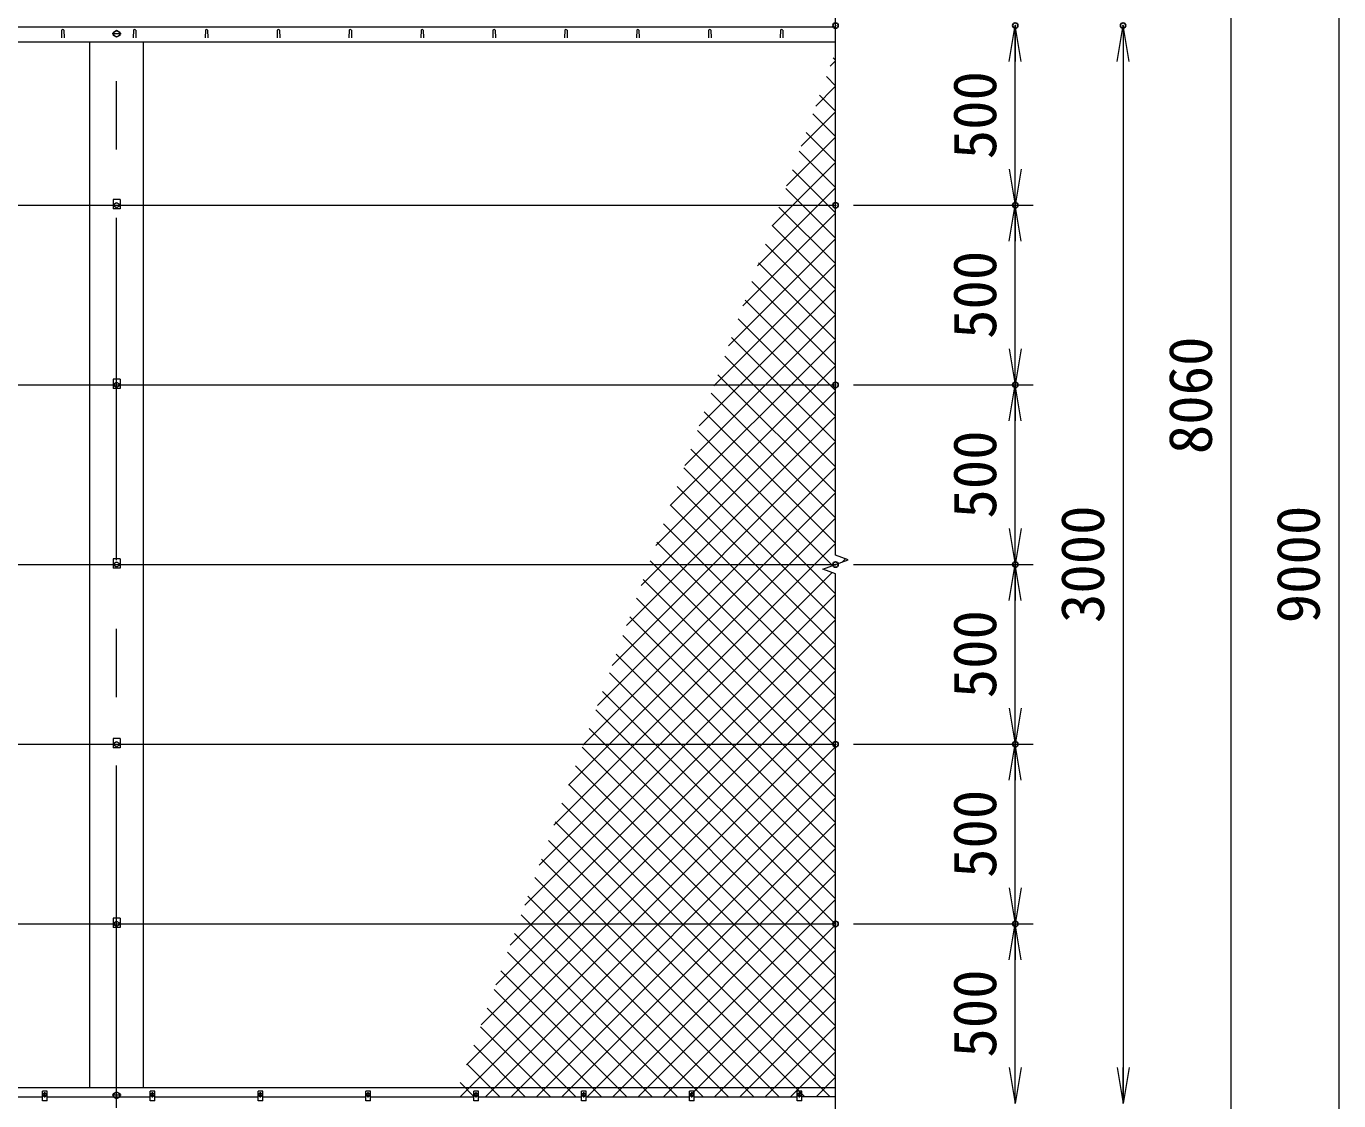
# Model space of a CAD drawing. Units: millimetres at full size. Extents: x -10500 to 10500, y -7425 to 7425.
# Drawn here: x -5398 to -1747, y -207 to 2784 of the extents above; entities that cross this region are included whole.
import ezdxf
from ezdxf.enums import TextEntityAlignment as Align

# ---------------------------------------------------------------- set-up
doc = ezdxf.new("R2010")
doc.units = ezdxf.units.MM
doc.header["$LTSCALE"] = 30
doc.header["$PDMODE"] = 32
doc.header["$PDSIZE"] = 15
doc.linetypes.add('USER1', pattern=[50.8, 31.75, -6.35, 6.35, -6.35])
for name, color, linetype, lineweight in [('0-1_D-STR-DIM', 7, 'Continuous', 13), ('0-2_D-BMK', 2, 'USER1', 13), ('0-3_D-STR3', 3, 'Continuous', 13), ('0-7_D-STR1', 1, 'Continuous', 18), ('0-8_0', 7, 'Continuous', 18), ('0-B_D-STR2', 7, 'Continuous', 13)]:
    doc.layers.add(name, color=color, linetype=linetype, lineweight=lineweight)
doc.layers.add('0-9_Defpoints', color=253, linetype='Continuous')
doc.styles.add('ＭＳ ゴシック', font='')
doc.styles.get('ＭＳ ゴシック').set_extended_font_data('MS Gothic')

# ---------------------------------------------------------------- blocks, each defined once
blk = doc.blocks.new('_Open')
at = {"layer": '0-8_0'}
blk.add_line((-30, 5), (0, 0), dxfattribs=at)
blk.add_lwpolyline([(-30, -5), (0, 0), (-30, 0)], dxfattribs=at)

msp = doc.modelspace()

# ---------------------------------------------------------------- linework, layer by layer
at = {"layer": '0-1_D-STR-DIM'}
for p, q in [((-2046.86, 5785.7), (-2046.86, -2274.3)), ((-1746.86, 5785.7), (-1746.86, -3214.3)), ((-3146.86, 1311.36), (-3146.86, 4260.05)), ((-2646.86, 2285.7), (-2646.86, 2785.7)), ((-2346.86, 2785.7), (-2346.86, -214.3)), ((-3096.86, 2285.7), (-2596.86, 2285.7)), ((-3096.86, 2285.7), (-2596.86, 2285.7)), ((-2646.86, 1785.7), (-2646.86, 2285.7)), ((-3096.86, 1785.7), (-2596.86, 1785.7)), ((-3096.86, 1785.7), (-2596.86, 1785.7)), ((-2646.86, 1285.7), (-2646.86, 1785.7)), ((-3182.1, 1272.88), (-3111.62, 1298.53)), ((-3111.62, 1298.53), (-3146.86, 1311.36)), ((-3096.86, 1285.7), (-2596.86, 1285.7)), ((-3096.86, 1285.7), (-2596.86, 1285.7)), ((-2646.86, 785.7), (-2646.86, 1285.7)), ((-3146.86, 1260.05), (-3182.1, 1272.88)), ((-3146.86, -1188.64), (-3146.86, 1260.05)), ((-3096.86, 785.7), (-2596.86, 785.7)), ((-3096.86, 785.7), (-2596.86, 785.7)), ((-2646.86, 285.7), (-2646.86, 785.7)), ((-3096.86, 285.7), (-2596.86, 285.7)), ((-3096.86, 285.7), (-2596.86, 285.7)), ((-2646.86, -214.3), (-2646.86, 285.7))]:
    msp.add_line(p, q, dxfattribs=at)
at = {"layer": '0-2_D-BMK'}
for p, q in [((-5146.86, -3274.3), (-5146.86, 5845.7)), ((-5134.11, 2762.7), (-5159.61, 2762.7)), ((-5156.86, 2285.7), (-5136.86, 2285.7)), ((-5156.86, 1785.7), (-5136.86, 1785.7)), ((-5156.86, 1285.7), (-5136.86, 1285.7)), ((-5156.86, 785.7), (-5136.86, 785.7)), ((-5156.86, 285.7), (-5136.86, 285.7)), ((-5354.3, -190.3), (-5339.42, -190.3)), ((-5346.86, -197.74), (-5346.86, -182.86)), ((-5134.11, -191.3), (-5159.61, -191.3)), ((-5054.3, -190.3), (-5039.42, -190.3)), ((-5046.86, -197.74), (-5046.86, -182.86)), ((-4754.3, -190.3), (-4739.42, -190.3)), ((-4746.86, -197.74), (-4746.86, -182.86)), ((-4454.3, -190.3), (-4439.42, -190.3)), ((-4446.86, -197.74), (-4446.86, -182.86)), ((-4154.3, -190.3), (-4139.42, -190.3)), ((-4146.86, -197.74), (-4146.86, -182.86)), ((-3854.3, -190.3), (-3839.42, -190.3)), ((-3846.86, -197.74), (-3846.86, -182.86)), ((-3554.3, -190.3), (-3539.42, -190.3)), ((-3546.86, -197.74), (-3546.86, -182.86)), ((-3254.3, -190.3), (-3239.42, -190.3)), ((-3246.86, -197.74), (-3246.86, -182.86))]:
    msp.add_line(p, q, dxfattribs=at)
at = {"layer": '0-3_D-STR3'}
for p, q in [((-5155.36, 2767.61), (-5146.86, 2772.52)), ((-5155.36, 2757.8), (-5155.36, 2767.61)), ((-5146.86, 2752.89), (-5155.36, 2757.8)), ((-5138.36, 2757.8), (-5146.86, 2752.89)), ((-5137.36, 2301.7), (-5156.36, 2301.7)), ((-5156.36, 2301.7), (-5156.36, 2275.7)), ((-5137.36, 2301.7), (-5137.36, 2275.7)), ((-8129.66, 2285.7), (-5156.36, 2285.7)), ((-5137.36, 2275.7), (-5156.36, 2275.7)), ((-5153.36, 2289.46), (-5146.86, 2293.21)), ((-5153.36, 2281.95), (-5153.36, 2289.46)), ((-5146.86, 2278.2), (-5153.36, 2281.95)), ((-5146.86, 2293.21), (-5140.36, 2289.46)), ((-5140.36, 2281.95), (-5146.86, 2278.2)), ((-5140.36, 2289.46), (-5140.36, 2281.95)), ((-5137.36, 2285.7), (-3146.86, 2285.7)), ((-5153.36, 1789.46), (-5146.86, 1793.21)), ((-5153.36, 1781.95), (-5153.36, 1789.46)), ((-5146.86, 1793.21), (-5140.36, 1789.46)), ((-5140.36, 1789.46), (-5140.36, 1781.95)), ((-5137.36, 1801.7), (-5137.36, 1775.7)), ((-8129.66, 1785.7), (-5156.36, 1785.7)), ((-5137.36, 1775.7), (-5156.36, 1775.7)), ((-5146.86, 1778.2), (-5153.36, 1781.95)), ((-5140.36, 1781.95), (-5146.86, 1778.2)), ((-5137.36, 1785.7), (-3146.86, 1785.7)), ((-8129.66, 1285.7), (-5156.36, 1285.7)), ((-5137.36, 1301.7), (-5156.36, 1301.7)), ((-5156.36, 1301.7), (-5156.36, 1275.7)), ((-5153.36, 1289.46), (-5146.86, 1293.21)), ((-5146.86, 1293.21), (-5140.36, 1289.46)), ((-5140.36, 1281.95), (-5146.86, 1278.2)), ((-5140.36, 1289.46), (-5140.36, 1281.95)), ((-5137.36, 1301.7), (-5137.36, 1275.7)), ((-5137.36, 1285.7), (-3146.86, 1285.7)), ((-5137.36, 1275.7), (-5156.36, 1275.7)), ((-8129.66, 785.7), (-5156.36, 785.7)), ((-5156.36, 801.7), (-5156.36, 775.7)), ((-5137.36, 801.7), (-5156.36, 801.7)), ((-5137.36, 775.7), (-5156.36, 775.7)), ((-5153.36, 789.46), (-5146.86, 793.21)), ((-5153.36, 781.95), (-5153.36, 789.46)), ((-5146.86, 778.2), (-5153.36, 781.95)), ((-5146.86, 793.21), (-5140.36, 789.46)), ((-5140.36, 781.95), (-5146.86, 778.2)), ((-5140.36, 789.46), (-5140.36, 781.95)), ((-5137.36, 801.7), (-5137.36, 775.7)), ((-5137.36, 785.7), (-3146.86, 785.7)), ((-5137.36, 301.7), (-5156.36, 301.7)), ((-5156.36, 301.7), (-5156.36, 275.7)), ((-5153.36, 289.46), (-5146.86, 293.21)), ((-5146.86, 293.21), (-5140.36, 289.46)), ((-5137.36, 301.7), (-5137.36, 275.7)), ((-8129.66, 285.7), (-5156.36, 285.7)), ((-5137.36, 275.7), (-5156.36, 275.7)), ((-5153.36, 281.95), (-5153.36, 289.46)), ((-5146.86, 278.2), (-5153.36, 281.95)), ((-5140.36, 281.95), (-5146.86, 278.2)), ((-5140.36, 289.46), (-5140.36, 281.95)), ((-5137.36, 285.7), (-3146.86, 285.7)), ((-5353.36, -206.3), (-5353.36, -180.3)), ((-5340.36, -180.3), (-5353.36, -180.3)), ((-5340.36, -206.3), (-5340.36, -180.3)), ((-5155.36, -186.39), (-5146.86, -181.48)), ((-5146.86, -181.48), (-5138.36, -186.39)), ((-5053.36, -206.3), (-5053.36, -180.3)), ((-5040.36, -180.3), (-5053.36, -180.3)), ((-5040.36, -206.3), (-5040.36, -180.3)), ((-4753.36, -206.3), (-4753.36, -180.3)), ((-4740.36, -180.3), (-4753.36, -180.3)), ((-4740.36, -206.3), (-4740.36, -180.3)), ((-4453.36, -206.3), (-4453.36, -180.3)), ((-4440.36, -180.3), (-4453.36, -180.3)), ((-4440.36, -206.3), (-4440.36, -180.3)), ((-4153.36, -206.3), (-4153.36, -180.3)), ((-4140.36, -180.3), (-4153.36, -180.3)), ((-4140.36, -206.3), (-4140.36, -180.3)), ((-3853.36, -206.3), (-3853.36, -180.3)), ((-3840.36, -180.3), (-3853.36, -180.3)), ((-3840.36, -206.3), (-3840.36, -180.3)), ((-3553.36, -206.3), (-3553.36, -180.3)), ((-3540.36, -180.3), (-3553.36, -180.3)), ((-3540.36, -206.3), (-3540.36, -180.3)), ((-3253.36, -206.3), (-3253.36, -180.3)), ((-3240.36, -180.3), (-3253.36, -180.3)), ((-3240.36, -206.3), (-3240.36, -180.3)), ((-5640.36, -195.3), (-5353.36, -195.3)), ((-5340.36, -206.3), (-5353.36, -206.3)), ((-5340.36, -195.3), (-5053.36, -195.3)), ((-5155.36, -196.2), (-5155.36, -186.39)), ((-5146.86, -201.11), (-5155.36, -196.2)), ((-5138.36, -196.2), (-5146.86, -201.11)), ((-5138.36, -186.39), (-5138.36, -196.2)), ((-5040.36, -206.3), (-5053.36, -206.3)), ((-5040.36, -195.3), (-4753.36, -195.3)), ((-4740.36, -206.3), (-4753.36, -206.3)), ((-4740.36, -195.3), (-4453.36, -195.3)), ((-4440.36, -206.3), (-4453.36, -206.3)), ((-4440.36, -195.3), (-4153.36, -195.3)), ((-4140.36, -206.3), (-4153.36, -206.3)), ((-4140.36, -195.3), (-3853.36, -195.3)), ((-3840.36, -206.3), (-3853.36, -206.3)), ((-3840.36, -195.3), (-3553.36, -195.3)), ((-3540.36, -206.3), (-3553.36, -206.3)), ((-3540.36, -195.3), (-3253.36, -195.3)), ((-3240.36, -206.3), (-3253.36, -206.3)), ((-3146.86, -195.3), (-3240.36, -195.3))]:
    msp.add_line(p, q, dxfattribs=at)
for points in [[(-5146.86, 2772.52), (-5138.36, 2767.61), (-5138.36, 2757.8)], [(-5137.36, 1801.7), (-5156.36, 1801.7), (-5156.36, 1775.7)], [(-5146.86, 1278.2), (-5153.36, 1281.95), (-5153.36, 1289.46)]]:
    msp.add_lwpolyline(points, dxfattribs=at)
for centre, radius in [((-5146.86, 2762.7), 8.25), ((-5146.86, 2285.7), 6.25), ((-5146.86, 1785.7), 6.25), ((-5146.86, 1285.7), 6.25), ((-5146.86, 785.7), 6.25), ((-5146.86, 285.7), 6.25), ((-5346.86, -190.3), 5.25), ((-5146.86, -191.3), 8.25), ((-5046.86, -190.3), 5.25), ((-4746.86, -190.3), 5.25), ((-4446.86, -190.3), 5.25), ((-4146.86, -190.3), 5.25), ((-3846.86, -190.3), 5.25), ((-3546.86, -190.3), 5.25), ((-3246.86, -190.3), 5.25)]:
    msp.add_circle(centre, radius, dxfattribs=at)
at = {"layer": '0-7_D-STR1'}
for p, q in [((-8221.86, 2781.7), (-3146.86, 2781.7)), ((-8221.86, 2740.7), (-3146.86, 2740.7)), ((-5299.86, 2772.58), (-5300.61, 2751.08)), ((-5293.86, 2772.58), (-5293.11, 2751.08)), ((-5221.86, 2740.7), (-5221.86, -169.3)), ((-5099.86, 2772.58), (-5100.61, 2751.08)), ((-5093.86, 2772.58), (-5093.11, 2751.08)), ((-5071.86, -169.3), (-5071.86, 2740.7)), ((-4899.86, 2772.58), (-4900.61, 2751.08)), ((-4893.86, 2772.58), (-4893.11, 2751.08)), ((-4699.86, 2772.58), (-4700.61, 2751.08)), ((-4693.86, 2772.58), (-4693.11, 2751.08)), ((-4499.86, 2772.58), (-4500.61, 2751.08)), ((-4493.86, 2772.58), (-4493.11, 2751.08)), ((-4299.86, 2772.58), (-4300.61, 2751.08)), ((-4293.86, 2772.58), (-4293.11, 2751.08)), ((-4099.86, 2772.58), (-4100.61, 2751.08)), ((-4093.86, 2772.58), (-4093.11, 2751.08)), ((-3899.86, 2772.58), (-3900.61, 2751.08)), ((-3893.86, 2772.58), (-3893.11, 2751.08)), ((-3699.86, 2772.58), (-3700.61, 2751.08)), ((-3693.86, 2772.58), (-3693.11, 2751.08)), ((-3499.86, 2772.58), (-3500.61, 2751.08)), ((-3493.86, 2772.58), (-3493.11, 2751.08)), ((-3299.86, 2772.58), (-3300.61, 2751.08)), ((-3293.86, 2772.58), (-3293.11, 2751.08)), ((-8221.86, -169.3), (-3146.86, -169.3))]:
    msp.add_line(p, q, dxfattribs=at)
for centre in [(-5296.86, 2771.33), (-5096.86, 2771.33), (-4896.86, 2771.33), (-4696.86, 2771.33), (-4496.86, 2771.33), (-4296.86, 2771.33), (-4096.86, 2771.33), (-3896.86, 2771.33), (-3696.86, 2771.33), (-3496.86, 2771.33), (-3296.86, 2771.33)]:
    msp.add_arc(centre, 3.25, 22.61986, 157.38014, dxfattribs=at)
at = {"layer": '0-9_Defpoints'}
for p in [(-3146.86, 2785.7), (-2646.86, 2785.7), (-2346.86, 2785.7), (-3146.86, 2285.7), (-2646.86, 2285.7), (-3146.86, 1785.7), (-2646.86, 1785.7), (-3146.86, 1285.7), (-2646.86, 1285.7), (-3146.86, 785.7), (-2646.86, 785.7), (-3146.86, 285.7), (-2646.86, 285.7)]:
    msp.add_point(p, dxfattribs=at)
at = {"layer": '0-B_D-STR2'}
for p, q in [((-3161.58, 2672.65), (-3146.86, 2687.37)), ((-3146.86, 2688.91), (-3153.31, 2695.37)), ((-3146.86, 2618.2), (-3172.18, 2643.52)), ((-3202.05, 2561.47), (-3146.86, 2616.66)), ((-3146.86, 2547.49), (-3191.05, 2591.68)), ((-3242.51, 2450.3), (-3146.86, 2545.95)), ((-3146.86, 2476.78), (-3209.92, 2539.84)), ((-3146.86, 2406.07), (-3228.79, 2488)), ((-3282.98, 2339.12), (-3146.86, 2475.24)), ((-3146.86, 2335.36), (-3247.66, 2436.16)), ((-3323.44, 2227.95), (-3146.86, 2404.53)), ((-3146.86, 2264.65), (-3266.53, 2384.32)), ((-3363.91, 2116.77), (-3146.86, 2333.82)), ((-3146.86, 2193.93), (-3285.4, 2332.47)), ((-3146.86, 2123.22), (-3304.27, 2280.63)), ((-3404.37, 2005.6), (-3146.86, 2263.11)), ((-3146.86, 2052.51), (-3323.13, 2228.79)), ((-3444.83, 1894.42), (-3146.86, 2192.4)), ((-3146.86, 1981.8), (-3342, 2176.95)), ((-3485.3, 1783.25), (-3146.86, 2121.69)), ((-3146.86, 1911.09), (-3360.87, 2125.11)), ((-3525.76, 1672.07), (-3146.86, 2050.98)), ((-3146.86, 1840.38), (-3379.74, 2073.27)), ((-3146.86, 1769.67), (-3398.61, 2021.42)), ((-3566.23, 1560.9), (-3146.86, 1980.27)), ((-3146.86, 1698.96), (-3417.48, 1969.58)), ((-3606.69, 1449.72), (-3146.86, 1909.56)), ((-3146.86, 1628.25), (-3436.35, 1917.74)), ((-3146.86, 1557.54), (-3455.22, 1865.9)), ((-3647.16, 1338.55), (-3146.86, 1838.85)), ((-3146.86, 1486.83), (-3474.09, 1814.06)), ((-3687.62, 1227.37), (-3146.86, 1768.14)), ((-3146.86, 1416.12), (-3492.95, 1762.21)), ((-3728.09, 1116.2), (-3146.86, 1697.42)), ((-3146.86, 1345.41), (-3511.82, 1710.37)), ((-3154.93, 1282.77), (-3530.69, 1658.53)), ((-3768.55, 1005.02), (-3146.86, 1626.71)), ((-3146.86, 1203.99), (-3549.56, 1606.69)), ((-3809.01, 893.85), (-3146.86, 1556)), ((-3146.86, 1133.27), (-3568.43, 1554.85)), ((-3146.86, 1062.56), (-3587.3, 1503.01)), ((-3849.48, 782.67), (-3146.86, 1485.29)), ((-3146.86, 991.85), (-3606.17, 1451.16)), ((-3889.94, 671.5), (-3146.86, 1414.58)), ((-3146.86, 921.14), (-3625.04, 1399.32)), ((-3930.41, 560.32), (-3146.86, 1343.87)), ((-3146.86, 850.43), (-3643.91, 1347.48)), ((-3146.86, 779.72), (-3662.77, 1295.64)), ((-3127.14, 1292.88), (-3118.85, 1301.16)), ((-3970.87, 449.15), (-3156.47, 1263.55)), ((-3146.86, 709.01), (-3681.64, 1243.8)), ((-4011.34, 337.97), (-3146.86, 1202.45)), ((-3146.86, 638.3), (-3700.51, 1191.95)), ((-3146.86, 567.59), (-3719.38, 1140.11)), ((-4051.8, 226.8), (-3146.86, 1131.74)), ((-4092.27, 115.62), (-3146.86, 1061.03)), ((-3146.86, 496.88), (-3738.25, 1088.27)), ((-3146.86, 426.17), (-3757.12, 1036.43)), ((-4132.73, 4.45), (-3146.86, 990.32)), ((-3146.86, 355.46), (-3775.99, 984.59)), ((-4173.19, -106.73), (-3146.86, 919.61)), ((-3146.86, 284.75), (-3794.86, 932.75)), ((-3146.86, 214.04), (-3813.73, 880.9)), ((-4191.05, -195.3), (-3146.86, 848.9)), ((-3146.86, 143.33), (-3832.59, 829.06)), ((-4120.34, -195.3), (-3146.86, 778.19)), ((-3146.86, 72.61), (-3851.46, 777.22)), ((-4049.63, -195.3), (-3146.86, 707.48)), ((-3146.86, 1.9), (-3870.33, 725.38)), ((-3146.86, -68.81), (-3889.2, 673.54)), ((-3978.92, -195.3), (-3146.86, 636.76)), ((-3146.86, -139.52), (-3908.07, 621.69)), ((-3161.79, -195.3), (-3926.94, 569.85)), ((-3908.21, -195.3), (-3146.86, 566.05)), ((-3232.5, -195.3), (-3945.81, 518.01)), ((-3837.5, -195.3), (-3146.86, 495.34)), ((-3303.21, -195.3), (-3964.68, 466.17)), ((-3373.92, -195.3), (-3983.54, 414.33)), ((-3766.79, -195.3), (-3146.86, 424.63)), ((-3444.63, -195.3), (-4002.41, 362.49)), ((-3696.07, -195.3), (-3146.86, 353.92)), ((-3515.34, -195.3), (-4021.28, 310.64)), ((-3586.05, -195.3), (-4040.15, 258.8)), ((-3625.36, -195.3), (-3146.86, 283.21)), ((-3656.76, -195.3), (-4059.02, 206.96)), ((-3554.65, -195.3), (-3146.86, 212.5)), ((-3727.48, -195.3), (-4077.89, 155.12)), ((-3483.94, -195.3), (-3146.86, 141.79)), ((-3798.19, -195.3), (-4096.76, 103.28)), ((-3868.9, -195.3), (-4115.63, 51.43)), ((-3413.23, -195.3), (-3146.86, 71.08)), ((-3342.52, -195.3), (-3146.86, 0.37)), ((-3939.61, -195.3), (-4134.5, -0.41)), ((-4010.32, -195.3), (-4153.36, -52.25)), ((-3271.81, -195.3), (-3146.86, -70.34)), ((-4081.03, -195.3), (-4172.23, -104.09)), ((-3201.1, -195.3), (-3146.86, -141.05)), ((-4151.74, -195.3), (-4191.1, -155.93))]:
    msp.add_line(p, q, dxfattribs=at)

# ---------------------------------------------------------------- block references
at = {"layer": '0-1_D-STR-DIM', "xscale": 3.333333, "yscale": 3.333333}
for p, rotation in [((-2646.86, 2785.7), 90), ((-2346.86, 2785.7), 90), ((-2646.86, 2285.7), 270), ((-2646.86, 2285.7), 90), ((-2646.86, 1785.7), 270), ((-2646.86, 1785.7), 90), ((-2646.86, 1285.7), 270), ((-2646.86, 1285.7), 90), ((-2646.86, 785.7), 270), ((-2646.86, 785.7), 90), ((-2646.86, 285.7), 270), ((-2646.86, 285.7), 90), ((-2646.86, -214.3), 270), ((-2346.86, -214.3), 270)]:
    msp.add_blockref('_Open', p, dxfattribs=dict(at, rotation=rotation))

# ---------------------------------------------------------------- texts
at = {"layer": '0-1_D-STR-DIM', "style": 'ＭＳ ゴシック'}
for s, p in [('500', (-2663.73, 2413.49)), ('500', (-2663.73, 1913.49)), ('8060', (-2063.73, 1592.86)), ('500', (-2663.73, 1413.49)), ('3000', (-2363.73, 1122.85)), ('9000', (-1763.73, 1122.22)), ('500', (-2663.73, 913.49)), ('500', (-2663.73, 413.49)), ('500', (-2663.73, -86.51))]:
    msp.add_text(s, height=120.3, rotation=90, dxfattribs=at).set_placement(p, align=Align.BOTTOM_LEFT)

doc.saveas('drawing.dxf')
